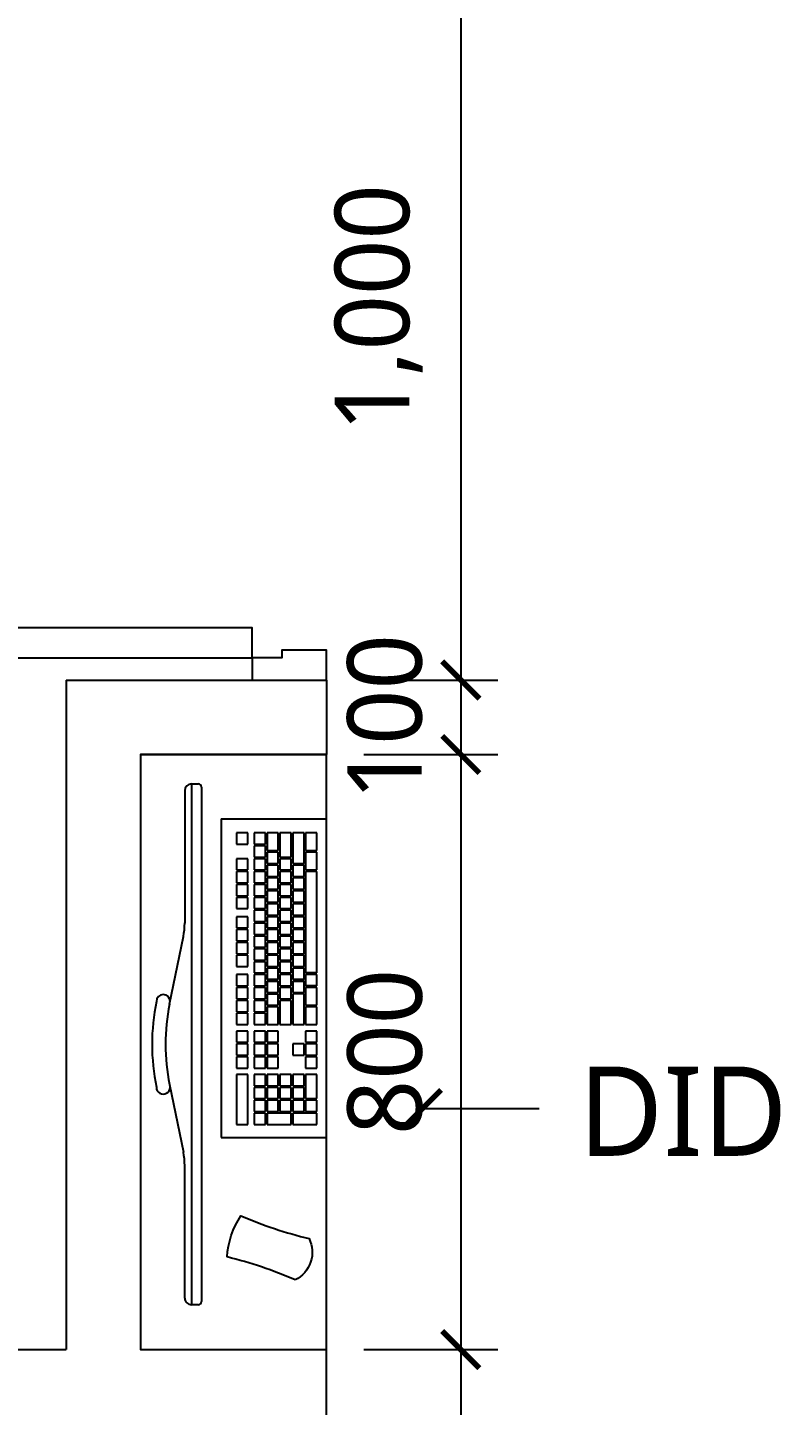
# Model space of a CAD drawing. Header units: metres. Extents: x 11578468 to 47831421, y -58341524 to -14256839.
# Drawn here: x 23792162 to 23793174, y -29028112 to -29026260 of the extents above; entities that cross this region are included whole.
import ezdxf

# ---------------------------------------------------------------- set-up
doc = ezdxf.new("R2010")
doc.units = ezdxf.units.M
doc.header["$LTSCALE"] = 50
doc.header["$MEASUREMENT"] = 0
doc.linetypes.add('CENTER2', pattern=[28.575, 19.05, -3.175, 3.175, -3.175])
doc.layers.get('0').update_dxf_attribs({"linetype": 'CONTINUOUS'})
doc.layers.get('DEFPOINTS').update_dxf_attribs({"linetype": 'CONTINUOUS'})
for name, color, linetype in [('TEX', 7, 'CONTINUOUS'), ('wall', 3, 'CONTINUOUS'), ('WIN', 4, 'CONTINUOUS'), ('家具', 251, 'CONTINUOUS'), ('가구', 6, 'CONTINUOUS')]:
    doc.layers.add(name, color=color, linetype=linetype)
doc.layers.add('wall2', color=3, linetype='CONTINUOUS', lineweight=25)
doc.styles.add('HY 울릉도 L', font='malgun.ttf')
doc.styles.add('JT1', font='malgun.ttf')
doc.dimstyles.new('사본 50', dxfattribs={"dimscale": 50, "dimtxt": 2, "dimasz": 1, "dimexe": 1, "dimexo": 1, "dimgap": 1, "dimtad": 1, "dimdec": 0, "dimrnd": 0.05, "dimdsep": 46, "dimlunit": 6, "dimtxsty": 'HY 울릉도 L', "dimblk": 'ARCHTICK', "dimcen": 2.5, "dimdle": 1, "dimclrd": 133, "dimclre": 133, "dimclrt": 30, "dimadec": 0, "dimazin": 0, "dimtfac": 1, "dimtdec": 0, "dimtix": 1, "dimtmove": 2, "dimatfit": 3, "dimldrblk": 'ARCHTICK', "dimfxl": 1, "dimlwd": -1, "dimlwe": -1, "dimarcsym": 0})

# ---------------------------------------------------------------- blocks, each defined once
blk = doc.blocks.new('_ArchTick')
at = {"color": 0, "linetype": 'ByBlock', "const_width": 0.15}
blk.add_lwpolyline([(-0.5, -0.5), (0.5, 0.5)], dxfattribs=at)
blk = doc.blocks.new('374982739')
for p, q in [((23848107.6, -29101178.4), (23848107.6, -29101356.3)), ((23848116.6, -29101169.4), (23848116.6, -29101169.4)), ((23848116.6, -29101169.4), (23848125.6, -29101169.4)), ((23848130.1, -29101173.9), (23848130.1, -29101864.9)), ((23848156.4, -29101216.2), (23848298.1, -29101216.2)), ((23848156.4, -29101216.2), (23848156.4, -29101644.8)), ((23848298.1, -29101644.8), (23848298.1, -29101216.2)), ((23848177.1, -29101235.2), (23848177.1, -29101250.4)), ((23848192.2, -29101235.2), (23848177.1, -29101235.2)), ((23848192.2, -29101250.4), (23848192.2, -29101235.2)), ((23848200.9, -29101235.2), (23848200.9, -29101250.4)), ((23848216, -29101235.2), (23848200.9, -29101235.2)), ((23848216, -29101250.4), (23848216, -29101235.2)), ((23848218.2, -29101235.2), (23848218.2, -29101259)), ((23848233.3, -29101235.2), (23848218.2, -29101235.2)), ((23848233.3, -29101259), (23848233.3, -29101235.2)), ((23848235.5, -29101235.2), (23848235.5, -29101267.7)), ((23848250.7, -29101235.2), (23848235.5, -29101235.2)), ((23848250.7, -29101267.7), (23848250.7, -29101235.2)), ((23848252.8, -29101235.2), (23848252.8, -29101276.4)), ((23848268, -29101235.2), (23848252.8, -29101235.2)), ((23848268, -29101276.4), (23848268, -29101235.2)), ((23848270.1, -29101235.2), (23848270.1, -29101259)), ((23848285.3, -29101235.2), (23848270.1, -29101235.2)), ((23848285.3, -29101259), (23848285.3, -29101235.2)), ((23848177.1, -29101250.4), (23848192.2, -29101250.4)), ((23848200.9, -29101250.4), (23848216, -29101250.4)), ((23848216, -29101252.6), (23848200.9, -29101252.6)), ((23848200.9, -29101252.6), (23848200.9, -29101267.7)), ((23848216, -29101267.7), (23848216, -29101252.6)), ((23848177.1, -29101269.9), (23848177.1, -29101285)), ((23848192.2, -29101269.9), (23848177.1, -29101269.9)), ((23848192.2, -29101285), (23848192.2, -29101269.9)), ((23848200.9, -29101267.7), (23848216, -29101267.7)), ((23848216, -29101269.9), (23848200.9, -29101269.9)), ((23848200.9, -29101269.9), (23848200.9, -29101285)), ((23848216, -29101285), (23848216, -29101269.9)), ((23848218.2, -29101259), (23848233.3, -29101259)), ((23848218.2, -29101261.2), (23848218.2, -29101276.4)), ((23848233.3, -29101261.2), (23848218.2, -29101261.2)), ((23848233.3, -29101276.4), (23848233.3, -29101261.2)), ((23848235.5, -29101267.7), (23848250.7, -29101267.7)), ((23848235.5, -29101269.9), (23848235.5, -29101285)), ((23848250.7, -29101269.9), (23848235.5, -29101269.9)), ((23848250.7, -29101285), (23848250.7, -29101269.9)), ((23848270.1, -29101259), (23848285.3, -29101259)), ((23848270.1, -29101261.2), (23848270.1, -29101285)), ((23848285.3, -29101261.2), (23848270.1, -29101261.2)), ((23848285.3, -29101285), (23848285.3, -29101261.2)), ((23848177.1, -29101285), (23848192.2, -29101285)), ((23848177.1, -29101287.2), (23848177.1, -29101302.3)), ((23848192.2, -29101287.2), (23848177.1, -29101287.2)), ((23848192.2, -29101302.3), (23848192.2, -29101287.2)), ((23848200.9, -29101285), (23848216, -29101285)), ((23848200.9, -29101287.2), (23848200.9, -29101302.3)), ((23848216, -29101287.2), (23848200.9, -29101287.2)), ((23848216, -29101302.3), (23848216, -29101287.2)), ((23848218.2, -29101276.4), (23848233.3, -29101276.4)), ((23848218.2, -29101278.5), (23848218.2, -29101293.7)), ((23848233.3, -29101278.5), (23848218.2, -29101278.5)), ((23848233.3, -29101293.7), (23848233.3, -29101278.5)), ((23848235.5, -29101285), (23848250.7, -29101285)), ((23848235.5, -29101287.2), (23848235.5, -29101302.3)), ((23848250.7, -29101287.2), (23848235.5, -29101287.2)), ((23848250.7, -29101302.3), (23848250.7, -29101287.2)), ((23848252.8, -29101276.4), (23848268, -29101276.4)), ((23848252.8, -29101278.5), (23848252.8, -29101293.7)), ((23848268, -29101278.5), (23848252.8, -29101278.5)), ((23848268, -29101293.7), (23848268, -29101278.5)), ((23848270.1, -29101285), (23848285.3, -29101285)), ((23848270.1, -29101287.2), (23848270.1, -29101423.5)), ((23848285.3, -29101287.2), (23848270.1, -29101287.2)), ((23848285.3, -29101423.5), (23848285.3, -29101287.2)), ((23848177.1, -29101302.3), (23848192.2, -29101302.3)), ((23848177.1, -29101304.5), (23848177.1, -29101319.6)), ((23848192.2, -29101304.5), (23848177.1, -29101304.5)), ((23848192.2, -29101319.6), (23848192.2, -29101304.5)), ((23848200.9, -29101302.3), (23848216, -29101302.3)), ((23848216, -29101304.5), (23848200.9, -29101304.5)), ((23848200.9, -29101304.5), (23848200.9, -29101319.6)), ((23848216, -29101319.6), (23848216, -29101304.5)), ((23848218.2, -29101293.7), (23848233.3, -29101293.7)), ((23848218.2, -29101295.8), (23848218.2, -29101311)), ((23848233.3, -29101295.8), (23848218.2, -29101295.8)), ((23848218.2, -29101311), (23848233.3, -29101311)), ((23848233.3, -29101311), (23848233.3, -29101295.8)), ((23848235.5, -29101302.3), (23848250.7, -29101302.3)), ((23848250.7, -29101304.5), (23848235.5, -29101304.5)), ((23848235.5, -29101304.5), (23848235.5, -29101319.6)), ((23848250.7, -29101319.6), (23848250.7, -29101304.5)), ((23848252.8, -29101293.7), (23848268, -29101293.7)), ((23848252.8, -29101295.8), (23848252.8, -29101311)), ((23848268, -29101295.8), (23848252.8, -29101295.8)), ((23848252.8, -29101311), (23848268, -29101311)), ((23848268, -29101311), (23848268, -29101295.8)), ((23848177.1, -29101319.6), (23848192.2, -29101319.6)), ((23848177.1, -29101321.8), (23848177.1, -29101337)), ((23848192.2, -29101321.8), (23848177.1, -29101321.8)), ((23848192.2, -29101337), (23848192.2, -29101321.8)), ((23848200.9, -29101319.6), (23848216, -29101319.6)), ((23848216, -29101321.8), (23848200.9, -29101321.8)), ((23848200.9, -29101321.8), (23848200.9, -29101337)), ((23848216, -29101337), (23848216, -29101321.8)), ((23848218.2, -29101313.2), (23848218.2, -29101328.3)), ((23848233.3, -29101313.2), (23848218.2, -29101313.2)), ((23848218.2, -29101328.3), (23848233.3, -29101328.3)), ((23848233.3, -29101328.3), (23848233.3, -29101313.2)), ((23848235.5, -29101319.6), (23848250.7, -29101319.6)), ((23848250.7, -29101321.8), (23848235.5, -29101321.8)), ((23848235.5, -29101321.8), (23848235.5, -29101337)), ((23848250.7, -29101337), (23848250.7, -29101321.8)), ((23848252.8, -29101313.2), (23848252.8, -29101328.3)), ((23848268, -29101313.2), (23848252.8, -29101313.2)), ((23848252.8, -29101328.3), (23848268, -29101328.3)), ((23848268, -29101328.3), (23848268, -29101313.2)), ((23848177.1, -29101337), (23848192.2, -29101337)), ((23848177.1, -29101347.8), (23848177.1, -29101362.9)), ((23848192.2, -29101347.8), (23848177.1, -29101347.8)), ((23848192.2, -29101362.9), (23848192.2, -29101347.8)), ((23848200.9, -29101337), (23848216, -29101337)), ((23848200.9, -29101339.1), (23848200.9, -29101354.3)), ((23848216, -29101339.1), (23848200.9, -29101339.1)), ((23848216, -29101354.3), (23848216, -29101339.1)), ((23848218.2, -29101330.5), (23848218.2, -29101345.6)), ((23848233.3, -29101330.5), (23848218.2, -29101330.5)), ((23848218.2, -29101345.6), (23848233.3, -29101345.6)), ((23848233.3, -29101347.8), (23848218.2, -29101347.8)), ((23848218.2, -29101347.8), (23848218.2, -29101362.9)), ((23848233.3, -29101345.6), (23848233.3, -29101330.5)), ((23848233.3, -29101362.9), (23848233.3, -29101347.8)), ((23848235.5, -29101337), (23848250.7, -29101337)), ((23848235.5, -29101339.1), (23848235.5, -29101354.3)), ((23848250.7, -29101339.1), (23848235.5, -29101339.1)), ((23848250.7, -29101354.3), (23848250.7, -29101339.1)), ((23848252.8, -29101330.5), (23848252.8, -29101345.6)), ((23848268, -29101330.5), (23848252.8, -29101330.5)), ((23848252.8, -29101345.6), (23848268, -29101345.6)), ((23848252.8, -29101347.8), (23848252.8, -29101362.9)), ((23848268, -29101347.8), (23848252.8, -29101347.8)), ((23848268, -29101345.6), (23848268, -29101330.5)), ((23848268, -29101362.9), (23848268, -29101347.8)), ((23848177.1, -29101362.9), (23848192.2, -29101362.9)), ((23848177.1, -29101365.1), (23848177.1, -29101380.3)), ((23848192.2, -29101365.1), (23848177.1, -29101365.1)), ((23848192.2, -29101380.3), (23848192.2, -29101365.1)), ((23848200.9, -29101354.3), (23848216, -29101354.3)), ((23848200.9, -29101356.4), (23848200.9, -29101371.6)), ((23848216, -29101356.4), (23848200.9, -29101356.4)), ((23848216, -29101371.6), (23848216, -29101356.4)), ((23848218.2, -29101362.9), (23848233.3, -29101362.9)), ((23848218.2, -29101365.1), (23848218.2, -29101380.3)), ((23848233.3, -29101365.1), (23848218.2, -29101365.1)), ((23848233.3, -29101380.3), (23848233.3, -29101365.1)), ((23848235.5, -29101354.3), (23848250.7, -29101354.3)), ((23848235.5, -29101356.4), (23848235.5, -29101371.6)), ((23848250.7, -29101356.4), (23848235.5, -29101356.4)), ((23848250.7, -29101371.6), (23848250.7, -29101356.4)), ((23848252.8, -29101362.9), (23848268, -29101362.9)), ((23848252.8, -29101365.1), (23848252.8, -29101380.3)), ((23848268, -29101365.1), (23848252.8, -29101365.1)), ((23848268, -29101380.3), (23848268, -29101365.1)), ((23848087.2, -29101465.3), (23848105.8, -29101374.3)), ((23848177.1, -29101380.3), (23848192.2, -29101380.3)), ((23848192.2, -29101382.4), (23848177.1, -29101382.4)), ((23848177.1, -29101382.4), (23848177.1, -29101397.6)), ((23848192.2, -29101397.6), (23848192.2, -29101382.4)), ((23848200.9, -29101371.6), (23848216, -29101371.6)), ((23848200.9, -29101373.8), (23848200.9, -29101388.9)), ((23848216, -29101373.8), (23848200.9, -29101373.8)), ((23848216, -29101388.9), (23848216, -29101373.8)), ((23848218.2, -29101380.3), (23848233.3, -29101380.3)), ((23848233.3, -29101382.4), (23848218.2, -29101382.4)), ((23848218.2, -29101382.4), (23848218.2, -29101397.6)), ((23848233.3, -29101397.6), (23848233.3, -29101382.4)), ((23848235.5, -29101371.6), (23848250.7, -29101371.6)), ((23848235.5, -29101373.8), (23848235.5, -29101388.9)), ((23848250.7, -29101373.8), (23848235.5, -29101373.8)), ((23848250.7, -29101388.9), (23848250.7, -29101373.8)), ((23848252.8, -29101380.3), (23848268, -29101380.3)), ((23848252.8, -29101382.4), (23848252.8, -29101397.6)), ((23848268, -29101382.4), (23848252.8, -29101382.4)), ((23848268, -29101397.6), (23848268, -29101382.4)), ((23848177.1, -29101397.6), (23848192.2, -29101397.6)), ((23848177.1, -29101399.7), (23848177.1, -29101414.9)), ((23848192.2, -29101399.7), (23848177.1, -29101399.7)), ((23848192.2, -29101414.9), (23848192.2, -29101399.7)), ((23848200.9, -29101388.9), (23848216, -29101388.9)), ((23848200.9, -29101391.1), (23848200.9, -29101406.2)), ((23848216, -29101391.1), (23848200.9, -29101391.1)), ((23848216, -29101406.2), (23848216, -29101391.1)), ((23848218.2, -29101397.6), (23848233.3, -29101397.6)), ((23848218.2, -29101399.7), (23848218.2, -29101414.9)), ((23848233.3, -29101399.7), (23848218.2, -29101399.7)), ((23848233.3, -29101414.9), (23848233.3, -29101399.7)), ((23848235.5, -29101388.9), (23848250.7, -29101388.9)), ((23848250.7, -29101391.1), (23848235.5, -29101391.1)), ((23848235.5, -29101391.1), (23848235.5, -29101406.2)), ((23848250.7, -29101406.2), (23848250.7, -29101391.1)), ((23848252.8, -29101397.6), (23848268, -29101397.6)), ((23848268, -29101399.7), (23848252.8, -29101399.7)), ((23848252.8, -29101399.7), (23848252.8, -29101414.9)), ((23848268, -29101414.9), (23848268, -29101399.7)), ((23848177.1, -29101414.9), (23848192.2, -29101414.9)), ((23848200.9, -29101406.2), (23848216, -29101406.2)), ((23848216, -29101408.4), (23848200.9, -29101408.4)), ((23848200.9, -29101408.4), (23848200.9, -29101423.5)), ((23848216, -29101423.5), (23848216, -29101408.4)), ((23848218.2, -29101414.9), (23848233.3, -29101414.9)), ((23848218.2, -29101417), (23848218.2, -29101432.2)), ((23848233.3, -29101417), (23848218.2, -29101417)), ((23848233.3, -29101432.2), (23848233.3, -29101417)), ((23848235.5, -29101406.2), (23848250.7, -29101406.2)), ((23848235.5, -29101408.4), (23848235.5, -29101423.5)), ((23848250.7, -29101408.4), (23848235.5, -29101408.4)), ((23848250.7, -29101423.5), (23848250.7, -29101408.4)), ((23848252.8, -29101414.9), (23848268, -29101414.9)), ((23848252.8, -29101417), (23848252.8, -29101432.2)), ((23848268, -29101417), (23848252.8, -29101417)), ((23848268, -29101432.2), (23848268, -29101417)), ((23848177.1, -29101425.7), (23848177.1, -29101440.9)), ((23848192.2, -29101425.7), (23848177.1, -29101425.7)), ((23848177.1, -29101440.9), (23848192.2, -29101440.9)), ((23848192.2, -29101440.9), (23848192.2, -29101425.7)), ((23848200.9, -29101423.5), (23848216, -29101423.5)), ((23848216, -29101425.7), (23848200.9, -29101425.7)), ((23848200.9, -29101425.7), (23848200.9, -29101440.9)), ((23848200.9, -29101440.9), (23848216, -29101440.9)), ((23848216, -29101440.9), (23848216, -29101425.7)), ((23848233.3, -29101432.2), (23848218.2, -29101432.2)), ((23848218.2, -29101434.4), (23848218.2, -29101449.5)), ((23848218.2, -29101434.4), (23848233.3, -29101434.4)), ((23848233.3, -29101449.5), (23848233.3, -29101434.4)), ((23848235.5, -29101423.5), (23848250.7, -29101423.5)), ((23848250.7, -29101425.7), (23848235.5, -29101425.7)), ((23848235.5, -29101425.7), (23848235.5, -29101440.9)), ((23848235.5, -29101440.9), (23848250.7, -29101440.9)), ((23848250.7, -29101440.9), (23848250.7, -29101425.7)), ((23848268, -29101432.2), (23848252.8, -29101432.2)), ((23848252.8, -29101434.4), (23848252.8, -29101449.5)), ((23848252.8, -29101434.4), (23848268, -29101434.4)), ((23848268, -29101449.5), (23848268, -29101434.4)), ((23848285.3, -29101423.5), (23848270.1, -29101423.5)), ((23848285.3, -29101425.7), (23848270.1, -29101425.7)), ((23848270.1, -29101425.7), (23848270.1, -29101440.9)), ((23848285.3, -29101440.9), (23848270.1, -29101440.9)), ((23848285.3, -29101440.9), (23848285.3, -29101425.7)), ((23848177.1, -29101443), (23848177.1, -29101458.2)), ((23848192.2, -29101443), (23848177.1, -29101443)), ((23848177.1, -29101458.2), (23848192.2, -29101458.2)), ((23848192.2, -29101458.2), (23848192.2, -29101443)), ((23848216, -29101443), (23848200.9, -29101443)), ((23848200.9, -29101443), (23848200.9, -29101458.2)), ((23848200.9, -29101458.2), (23848216, -29101458.2)), ((23848216, -29101458.2), (23848216, -29101443)), ((23848218.2, -29101449.5), (23848233.3, -29101449.5)), ((23848218.2, -29101451.7), (23848218.2, -29101466.8)), ((23848218.2, -29101451.7), (23848233.3, -29101451.7)), ((23848233.3, -29101466.8), (23848233.3, -29101451.7)), ((23848235.5, -29101443), (23848235.5, -29101458.2)), ((23848250.7, -29101443), (23848235.5, -29101443)), ((23848235.5, -29101458.2), (23848250.7, -29101458.2)), ((23848250.7, -29101458.2), (23848250.7, -29101443)), ((23848252.8, -29101449.5), (23848268, -29101449.5)), ((23848252.8, -29101451.7), (23848252.8, -29101492.8)), ((23848268, -29101451.7), (23848252.8, -29101451.7)), ((23848268, -29101492.8), (23848268, -29101451.7)), ((23848270.1, -29101443), (23848270.1, -29101466.8)), ((23848285.3, -29101443), (23848270.1, -29101443)), ((23848285.3, -29101466.8), (23848285.3, -29101443)), ((23848177.1, -29101460.3), (23848177.1, -29101475.5)), ((23848192.2, -29101460.3), (23848177.1, -29101460.3)), ((23848177.1, -29101475.5), (23848192.2, -29101475.5)), ((23848177.1, -29101477.6), (23848177.1, -29101492.8)), ((23848192.2, -29101477.6), (23848177.1, -29101477.6)), ((23848192.2, -29101475.5), (23848192.2, -29101460.3)), ((23848192.2, -29101492.8), (23848192.2, -29101477.6)), ((23848216, -29101460.3), (23848200.9, -29101460.3)), ((23848200.9, -29101460.3), (23848200.9, -29101475.5)), ((23848200.9, -29101475.5), (23848216, -29101475.5)), ((23848200.9, -29101477.6), (23848200.9, -29101492.8)), ((23848216, -29101477.6), (23848200.9, -29101477.6)), ((23848216, -29101475.5), (23848216, -29101460.3)), ((23848216, -29101492.8), (23848216, -29101477.6)), ((23848218.2, -29101466.8), (23848233.3, -29101466.8)), ((23848218.2, -29101469), (23848218.2, -29101492.8)), ((23848233.3, -29101469), (23848218.2, -29101469)), ((23848233.3, -29101492.8), (23848233.3, -29101469)), ((23848235.5, -29101460.3), (23848235.5, -29101492.8)), ((23848250.7, -29101460.3), (23848235.5, -29101460.3)), ((23848250.7, -29101492.8), (23848250.7, -29101460.3)), ((23848270.1, -29101466.8), (23848285.3, -29101466.8)), ((23848270.1, -29101469), (23848270.1, -29101492.8)), ((23848285.3, -29101469), (23848270.1, -29101469)), ((23848285.3, -29101492.8), (23848285.3, -29101469)), ((23848177.1, -29101492.8), (23848192.2, -29101492.8)), ((23848200.9, -29101492.8), (23848216, -29101492.8)), ((23848218.2, -29101492.8), (23848233.3, -29101492.8)), ((23848235.5, -29101492.8), (23848250.7, -29101492.8)), ((23848252.8, -29101492.8), (23848268, -29101492.8)), ((23848270.1, -29101492.8), (23848285.3, -29101492.8)), ((23848177.1, -29101501.5), (23848177.1, -29101516.6)), ((23848192.2, -29101501.5), (23848177.1, -29101501.5)), ((23848192.2, -29101516.6), (23848192.2, -29101501.5)), ((23848216, -29101501.5), (23848200.9, -29101501.5)), ((23848200.9, -29101501.5), (23848200.9, -29101516.6)), ((23848216, -29101516.6), (23848216, -29101501.5)), ((23848218.2, -29101501.5), (23848218.2, -29101516.6)), ((23848233.3, -29101501.5), (23848218.2, -29101501.5)), ((23848233.3, -29101516.6), (23848233.3, -29101501.5)), ((23848270.1, -29101501.5), (23848270.1, -29101516.6)), ((23848285.3, -29101501.5), (23848270.1, -29101501.5)), ((23848285.3, -29101516.6), (23848285.3, -29101501.5)), ((23848177.1, -29101516.6), (23848192.2, -29101516.6)), ((23848177.1, -29101518.8), (23848177.1, -29101533.9)), ((23848192.2, -29101518.8), (23848177.1, -29101518.8)), ((23848192.2, -29101533.9), (23848192.2, -29101518.8)), ((23848200.9, -29101516.6), (23848216, -29101516.6)), ((23848216, -29101518.8), (23848200.9, -29101518.8)), ((23848200.9, -29101518.8), (23848200.9, -29101533.9)), ((23848216, -29101533.9), (23848216, -29101518.8)), ((23848218.2, -29101516.6), (23848233.3, -29101516.6)), ((23848218.2, -29101518.8), (23848218.2, -29101533.9)), ((23848233.3, -29101518.8), (23848218.2, -29101518.8)), ((23848233.3, -29101533.9), (23848233.3, -29101518.8)), ((23848252.8, -29101518.8), (23848252.8, -29101533.9)), ((23848268, -29101518.8), (23848252.8, -29101518.8)), ((23848268, -29101533.9), (23848268, -29101518.8)), ((23848270.1, -29101516.6), (23848285.3, -29101516.6)), ((23848285.3, -29101518.8), (23848270.1, -29101518.8)), ((23848270.1, -29101518.8), (23848270.1, -29101533.9)), ((23848285.3, -29101533.9), (23848285.3, -29101518.8)), ((23848177.1, -29101533.9), (23848192.2, -29101533.9)), ((23848177.1, -29101536.1), (23848177.1, -29101551.2)), ((23848192.2, -29101536.1), (23848177.1, -29101536.1)), ((23848177.1, -29101551.2), (23848192.2, -29101551.2)), ((23848192.2, -29101551.2), (23848192.2, -29101536.1)), ((23848200.9, -29101533.9), (23848216, -29101533.9)), ((23848200.9, -29101536.1), (23848200.9, -29101551.2)), ((23848216, -29101536.1), (23848200.9, -29101536.1)), ((23848200.9, -29101551.2), (23848216, -29101551.2)), ((23848216, -29101551.2), (23848216, -29101536.1)), ((23848218.2, -29101533.9), (23848233.3, -29101533.9)), ((23848218.2, -29101536.1), (23848218.2, -29101551.2)), ((23848233.3, -29101536.1), (23848218.2, -29101536.1)), ((23848218.2, -29101551.2), (23848233.3, -29101551.2)), ((23848233.3, -29101551.2), (23848233.3, -29101536.1)), ((23848252.8, -29101533.9), (23848268, -29101533.9)), ((23848270.1, -29101533.9), (23848285.3, -29101533.9)), ((23848270.1, -29101536.1), (23848270.1, -29101551.2)), ((23848285.3, -29101536.1), (23848270.1, -29101536.1)), ((23848270.1, -29101551.2), (23848285.3, -29101551.2)), ((23848285.3, -29101551.2), (23848285.3, -29101536.1)), ((23848177.1, -29101559.9), (23848177.1, -29101627)), ((23848192.2, -29101559.9), (23848177.1, -29101559.9)), ((23848192.2, -29101627), (23848192.2, -29101559.9)), ((23848216, -29101559.9), (23848200.9, -29101559.9)), ((23848200.9, -29101559.9), (23848200.9, -29101575)), ((23848216, -29101575), (23848216, -29101559.9)), ((23848218.2, -29101559.9), (23848218.2, -29101575)), ((23848233.3, -29101559.9), (23848218.2, -29101559.9)), ((23848233.3, -29101575), (23848233.3, -29101559.9)), ((23848235.5, -29101559.9), (23848235.5, -29101575)), ((23848250.7, -29101559.9), (23848235.5, -29101559.9)), ((23848250.7, -29101575), (23848250.7, -29101559.9)), ((23848252.8, -29101559.9), (23848252.8, -29101575)), ((23848268, -29101559.9), (23848252.8, -29101559.9)), ((23848268, -29101575), (23848268, -29101559.9)), ((23848270.1, -29101559.9), (23848270.1, -29101592.4)), ((23848285.3, -29101559.9), (23848270.1, -29101559.9)), ((23848285.3, -29101592.4), (23848285.3, -29101559.9)), ((23848200.9, -29101575), (23848216, -29101575)), ((23848200.9, -29101577.2), (23848200.9, -29101592.4)), ((23848216, -29101577.2), (23848200.9, -29101577.2)), ((23848216, -29101592.4), (23848216, -29101577.2)), ((23848218.2, -29101575), (23848233.3, -29101575)), ((23848218.2, -29101577.2), (23848218.2, -29101592.4)), ((23848233.3, -29101577.2), (23848218.2, -29101577.2)), ((23848233.3, -29101592.4), (23848233.3, -29101577.2)), ((23848235.5, -29101575), (23848250.7, -29101575)), ((23848235.5, -29101577.2), (23848235.5, -29101592.4)), ((23848250.7, -29101577.2), (23848235.5, -29101577.2)), ((23848250.7, -29101592.4), (23848250.7, -29101577.2)), ((23848252.8, -29101575), (23848268, -29101575)), ((23848252.8, -29101577.2), (23848252.8, -29101592.4)), ((23848268, -29101577.2), (23848252.8, -29101577.2)), ((23848268, -29101592.4), (23848268, -29101577.2)), ((23848200.9, -29101592.4), (23848216, -29101592.4)), ((23848216, -29101594.5), (23848200.9, -29101594.5)), ((23848200.9, -29101594.5), (23848200.9, -29101609.7)), ((23848216, -29101609.7), (23848216, -29101594.5)), ((23848218.2, -29101592.4), (23848233.3, -29101592.4)), ((23848218.2, -29101594.5), (23848218.2, -29101609.7)), ((23848233.3, -29101594.5), (23848218.2, -29101594.5)), ((23848233.3, -29101609.7), (23848233.3, -29101594.5)), ((23848235.5, -29101592.4), (23848250.7, -29101592.4)), ((23848250.7, -29101594.5), (23848235.5, -29101594.5)), ((23848235.5, -29101594.5), (23848235.5, -29101609.7)), ((23848250.7, -29101609.7), (23848250.7, -29101594.5)), ((23848252.8, -29101592.4), (23848268, -29101592.4)), ((23848268, -29101594.5), (23848252.8, -29101594.5)), ((23848252.8, -29101594.5), (23848252.8, -29101609.7)), ((23848268, -29101609.7), (23848268, -29101594.5)), ((23848270.1, -29101592.4), (23848285.3, -29101592.4)), ((23848285.3, -29101594.5), (23848270.1, -29101594.5)), ((23848270.1, -29101594.5), (23848270.1, -29101609.7)), ((23848285.3, -29101609.7), (23848285.3, -29101594.5)), ((23848200.9, -29101609.7), (23848216, -29101609.7)), ((23848200.9, -29101611.8), (23848200.9, -29101627)), ((23848216, -29101611.8), (23848200.9, -29101611.8)), ((23848216, -29101627), (23848216, -29101611.8)), ((23848218.2, -29101609.7), (23848233.3, -29101609.7)), ((23848218.2, -29101611.8), (23848218.2, -29101627)), ((23848250.7, -29101611.8), (23848218.2, -29101611.8)), ((23848235.5, -29101609.7), (23848250.7, -29101609.7)), ((23848250.7, -29101627), (23848250.7, -29101611.8)), ((23848252.8, -29101609.7), (23848268, -29101609.7)), ((23848252.8, -29101611.8), (23848252.8, -29101627)), ((23848285.3, -29101611.8), (23848252.8, -29101611.8)), ((23848270.1, -29101609.7), (23848285.3, -29101609.7)), ((23848285.3, -29101627), (23848285.3, -29101611.8)), ((23848177.1, -29101627), (23848192.2, -29101627)), ((23848200.9, -29101627), (23848216, -29101627)), ((23848218.2, -29101627), (23848250.7, -29101627)), ((23848252.8, -29101627), (23848285.3, -29101627)), ((23848156.4, -29101644.8), (23848298.1, -29101644.8))]:
    blk.add_line(p, q)
blk.add_lwpolyline([(23848087.2, -29101573.5), (23848105.8, -29101664.4)])
blk.add_lwpolyline([(23848256, -29101836, 0.043661), (23848164.5, -29101805.2, -0.131652), (23848183.2, -29101749.7, 0.043661), (23848274.7, -29101780.5, -0.414214)], format="xyb", close=True)
for centre, radius, start, end in [((23848116.6, -29101178.4), 9, 90.0015, 180.0015), ((23848125.6, -29101173.9), 4.5, 0.0015, 90.0015), ((23848017.6, -29101356.3), 90, 348.4413, 0.0015), ((23848078.7, -29101461.7), 9.2, 0.0015, 180.0015), ((23848351.7, -29101519.4), 288, 168.4413, 191.5616), ((23848351.7, -29101519.4), 270, 168.4413, 191.5616), ((23848078.7, -29101577.1), 9.2, 180.0015, 0.0015), ((23848017.6, -29101682.5), 90, 0.0015, 11.5616), ((23848125.6, -29101864.9), 4.5, 270.0015, 0.0015)]:
    blk.add_arc(centre, radius, start, end)
at = {"layer": '家具', "color": 251, "true_color": 0x636466}
for p, q in [((23848116.6, -29101169.4), (23848116.6, -29101869.4)), ((23848107.6, -29101860.4), (23848107.6, -29101682.5)), ((23848116.6, -29101869.4), (23848116.6, -29101869.4)), ((23848125.6, -29101869.4), (23848116.6, -29101869.4))]:
    blk.add_line(p, q, dxfattribs=at)
blk.add_arc((23848116.6, -29101860.4), 9, 180.0015, 270.0015, dxfattribs=at)
blk = doc.blocks.new('*U2343')
at = {"layer": 'WIN', "linetype": 'Continuous', "transparency": 33554687}
for points in [[(30, 1140), (30, 200), (70, 200), (70, 1140)], [(0, 200), (0, 100), (40, 100), (40, 160), (30, 160), (30, 200)], [(1000, 200), (1000, 100), (960, 100), (960, 160), (970, 160), (970, 200)]]:
    blk.add_lwpolyline(points, close=True, dxfattribs=at)
at = {"layer": 'WIN', "linetype": 'CENTER2', "ltscale": 20, "transparency": 33554687}
blk.add_arc((30, 200), 940, 0, 90, dxfattribs=at)
blk = doc.blocks.new('*D2368')
at = {"layer": 'DEFPOINTS', "color": 0}
for p in [(23792563.7, -29026136.6), (23792563.7, -29027136.6), (23792744.2, -29027136.6)]:
    blk.add_point(p, dxfattribs=at)
at = {"layer": 'wall', "color": 133, "ltscale": 10}
for p, q in [((23792744.2, -29026086.6), (23792744.2, -29027186.6)), ((23792613.7, -29026136.6), (23792794.2, -29026136.6)), ((23792613.7, -29027136.6), (23792794.2, -29027136.6))]:
    blk.add_line(p, q, dxfattribs=at)
at = {"layer": 'wall', "color": 133, "xscale": 50, "yscale": 50, "zscale": 50}
for p, rotation in [((23792744.2, -29026136.6), 90), ((23792744.2, -29027136.6), 270)]:
    blk.add_blockref('_ArchTick', p, dxfattribs=dict(at, rotation=rotation))
at = {"layer": 'wall', "color": 30, "ltscale": 10, "insert": (23792633.9, -29026636.6), "char_height": 100, "attachment_point": 5, "rotation": 90, "style": 'HY 울릉도 L'}
blk.add_mtext('1,000', dxfattribs=at)
blk = doc.blocks.new('*D2369')
at = {"layer": 'DEFPOINTS', "color": 0}
for p in [(23792563.7, -29027136.6), (23792563.7, -29027236.6), (23792744.2, -29027236.6)]:
    blk.add_point(p, dxfattribs=at)
at = {"layer": 'wall', "color": 133, "ltscale": 10}
for p, q in [((23792744.2, -29027086.6), (23792744.2, -29027286.6)), ((23792613.7, -29027136.6), (23792794.2, -29027136.6)), ((23792613.7, -29027236.6), (23792794.2, -29027236.6))]:
    blk.add_line(p, q, dxfattribs=at)
at = {"layer": 'wall', "color": 133, "xscale": 50, "yscale": 50, "zscale": 50}
for p, rotation in [((23792744.2, -29027136.6), 270), ((23792744.2, -29027236.6), 90)]:
    blk.add_blockref('_ArchTick', p, dxfattribs=dict(at, rotation=rotation))
at = {"layer": 'wall', "color": 30, "ltscale": 10, "insert": (23792642.3, -29027186.6), "char_height": 100, "attachment_point": 5, "rotation": 90, "style": 'HY 울릉도 L'}
blk.add_mtext('100', dxfattribs=at)
blk = doc.blocks.new('*D2370')
at = {"layer": 'DEFPOINTS', "color": 0}
for p in [(23792563.7, -29027236.6), (23792563.7, -29028036.6), (23792744.2, -29028036.6)]:
    blk.add_point(p, dxfattribs=at)
at = {"layer": 'wall', "color": 133, "ltscale": 10}
for p, q in [((23792744.2, -29027186.6), (23792744.2, -29028086.6)), ((23792613.7, -29027236.6), (23792794.2, -29027236.6)), ((23792613.7, -29028036.6), (23792794.2, -29028036.6))]:
    blk.add_line(p, q, dxfattribs=at)
at = {"layer": 'wall', "color": 133, "xscale": 50, "yscale": 50, "zscale": 50}
for p, rotation in [((23792744.2, -29027236.6), 90), ((23792744.2, -29028036.6), 270)]:
    blk.add_blockref('_ArchTick', p, dxfattribs=dict(at, rotation=rotation))
at = {"layer": 'wall', "color": 30, "ltscale": 10, "insert": (23792642.5, -29027636.6), "char_height": 100, "attachment_point": 5, "rotation": 90, "style": 'HY 울릉도 L'}
blk.add_mtext('800', dxfattribs=at)
blk = doc.blocks.new('*D2371')
at = {"layer": 'DEFPOINTS', "color": 0}
for p in [(23792563.7, -29028036.6), (23792563.7, -29030334.5), (23792744.2, -29030334.5)]:
    blk.add_point(p, dxfattribs=at)
at = {"layer": 'wall', "color": 133, "ltscale": 10}
for p, q in [((23792744.2, -29027986.6), (23792744.2, -29030384.5)), ((23792613.7, -29028036.6), (23792794.2, -29028036.6)), ((23792613.7, -29030334.5), (23792794.2, -29030334.5))]:
    blk.add_line(p, q, dxfattribs=at)
at = {"layer": 'wall', "color": 133, "xscale": 50, "yscale": 50, "zscale": 50}
for p, rotation in [((23792744.2, -29028036.6), 90), ((23792744.2, -29030334.5), 270)]:
    blk.add_blockref('_ArchTick', p, dxfattribs=dict(at, rotation=rotation))
at = {"layer": 'wall', "color": 30, "ltscale": 10, "insert": (23792634.1, -29029185.6), "char_height": 100, "attachment_point": 5, "rotation": 90, "style": 'HY 울릉도 L'}
blk.add_mtext('2,298', dxfattribs=at)

msp = doc.modelspace()

# ---------------------------------------------------------------- linework, layer by layer
at = {"layer": 'wall', "ltscale": 10}
for p, q in [((23792213.7, -29027136.6), (23792563.7, -29027136.6)), ((23792213.7, -29027136.6), (23792213.7, -29028036.6)), ((23792363.7, -29027136.6), (23792563.7, -29027136.6)), ((23792563.7, -29027136.6), (23792563.7, -29027236.6)), ((23792313.7, -29027236.6), (23792313.7, -29028036.6)), ((23792313.7, -29027236.6), (23792563.7, -29027236.6))]:
    msp.add_line(p, q, dxfattribs=at)
at = {"layer": 'wall2'}
for p, q in [((23789951.9, -29028036.6), (23792213.7, -29028036.6)), ((23792313.7, -29028036.6), (23792563.7, -29028036.6)), ((23792563.7, -29028136.6), (23792563.7, -29028036.6))]:
    msp.add_line(p, q, dxfattribs=at)
at = {"layer": '가구', "ltscale": 10}
msp.add_lwpolyline([(23792563.7, -29027236.6), (23792313.7, -29027236.6), (23792313.7, -29028036.6), (23792563.7, -29028036.6)], close=True, dxfattribs=at)

# ---------------------------------------------------------------- block references
at = {"layer": 'WIN', "linetype": 'Continuous', "rotation": 90.00000000000001}
msp.add_blockref('*U2343', (23792663.7, -29027136.6), dxfattribs=at)
at = {"layer": '家具', "color": 251, "true_color": 0x636466}
msp.add_blockref('374982739', (-55734.4, 73893.1), dxfattribs=at)

# ---------------------------------------------------------------- texts
at = {"layer": 'TEX', "style": 'JT1'}
msp.add_text('DID', height=120, dxfattribs=at).set_placement((23792902.1, -29027776.2))

# ---------------------------------------------------------------- dimensions: what is measured, and where the dimension line sits
at = {"layer": 'wall', "ltscale": 10}
for base, p1, p2, picture, middle in [((23792744.2, -29027136.6), (23792563.7, -29026136.6), (23792563.7, -29027136.6), '*D2368', (23792633.9, -29026636.6)), ((23792744.2, -29027236.6), (23792563.7, -29027136.6), (23792563.7, -29027236.6), '*D2369', (23792642.3, -29027186.6)), ((23792744.2, -29028036.6), (23792563.7, -29027236.6), (23792563.7, -29028036.6), '*D2370', (23792642.5, -29027636.6)), ((23792744.2, -29030334.5), (23792563.7, -29028036.6), (23792563.7, -29030334.5), '*D2371', (23792634.1, -29029185.6))]:
    dim = msp.add_linear_dim(base=base, p1=p1, p2=p2, angle=90, dimstyle='사본 50', dxfattribs=at)
    dim.commit()
    dim.dimension.update_dxf_attribs({"geometry": picture, "text_midpoint": middle})

# ---------------------------------------------------------------- leaders
at = {"layer": '가구', "ltscale": 10}
msp.add_leader([(23792692.8, -29027712.5), (23792849.3, -29027712.5)], dimstyle='사본 50', override={"dimgap": 1, "dimtad": 0}, dxfattribs=at)

doc.saveas('drawing.dxf')
